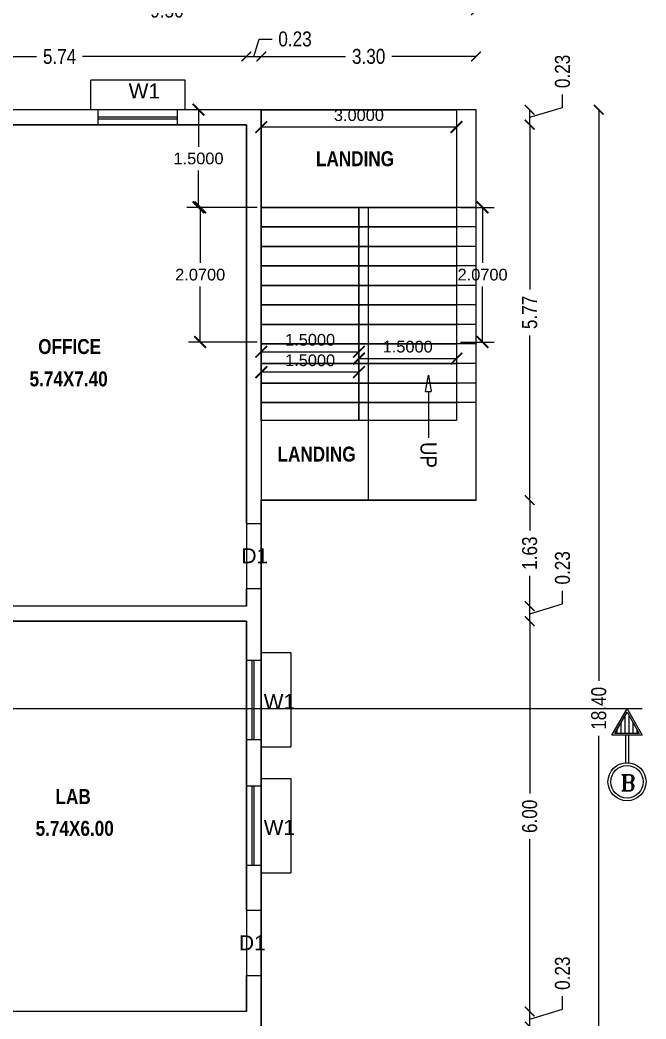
# Model space of a CAD drawing. Header units: metres. Extents: x -1559856 to -1559563, y 43807 to 43972.
# Drawn here: x -1559791.49 to -1559781.86, y 43872.54 to 43887.89 of the extents above; entities that cross this region are included whole.
import ezdxf
from ezdxf import colors
from ezdxf.entities.mleader import LeaderData, LeaderLine
from ezdxf.math import Vec2, Vec3

# ---------------------------------------------------------------- set-up
doc = ezdxf.new("R2010")
doc.units = ezdxf.units.M
doc.header["$LTSCALE"] = 750
doc.header["$MEASUREMENT"] = 0
doc.header["$PDMODE"] = 35
doc.header["$PDSIZE"] = 50
doc.linetypes.add('DASHED2', pattern=[9.525, 6.35, -3.175])
doc.layers.get('0').update_dxf_attribs({"lineweight": 5})
doc.layers.get('Defpoints').update_dxf_attribs({"lineweight": 0})
for name, color, linetype in [('BLK_2_COVERED_AREA', 171, 'Continuous'), ('BLK_2_FLR_0_BLT_UP_AREA', 171, 'Continuous'), ('BLK_2_FLR_0_CARPET_AREA', 10, 'Continuous'), ('BLK_2_FLR_0_EXIT_WIDTH_STAIR', 1, 'Continuous'), ('BLK_2_FLR_0_REGULAR_ROOM_1', 117, 'Continuous'), ('BLK_2_FLR_0_STAIR_1', 1, 'Continuous')]:
    doc.layers.add(name, color=color, linetype=linetype)
for name, color, linetype, lineweight in [('BLK_2_FLR_0_STAIR_1_FLIGHT_1', 7, 'Continuous', 0), ('BLK_2_FLR_0_STAIR_1_FLIGHT_2', 7, 'Continuous', 0), ('BLK_2_FLR_0_STAIR_1_LANDING_1', 7, 'Continuous', 0), ('WORKSHOP_AREA', 7, 'Continuous', 5)]:
    doc.layers.add(name, color=color, linetype=linetype, lineweight=lineweight)
doc.styles.add('GLOBAL INFRA 1', font='ARIALNB.TTF', dxfattribs={"height": 0.3})
doc.styles.add('mani', font='swissc.ttf', dxfattribs={"height": 0.23})
doc.styles.get("Standard").update_dxf_attribs({"font": 'arial.ttf'})
doc.styles.add('STYLE2', font='romant.shx', dxfattribs={"width": 0.8, "height": 4})
doc.dimstyles.new('Civil Mt', dxfattribs={"dimtxt": 0.23, "dimasz": 0.15, "dimexe": 0, "dimexo": 0, "dimgap": 0.1, "dimtad": 0, "dimzin": 0, "dimdsep": 46, "dimtxsty": 'mani', "dimblk": 'ARCHTICK', "dimcen": 0, "dimse1": 1, "dimse2": 1, "dimclrd": 253, "dimclrt": 7, "dimadec": 0, "dimazin": 3, "dimtfac": 1, "dimtofl": 0, "dimtmove": 1, "dimatfit": 3, "dimfxl": 0, "dimfrac": 2, "dimtolj": 1, "dimtzin": 0, "dimlwd": 13, "dimarcsym": 0})
doc.dimstyles.get("Standard").update_dxf_attribs({"dimtxt": 0.18, "dimasz": 0.18, "dimexe": 0.18, "dimexo": 0.0625, "dimgap": 0.09, "dimtad": 1, "dimtih": 1, "dimtoh": 1, "dimdec": 4, "dimzin": 0, "dimdsep": 46, "dimtxsty": 'Standard', "dimblk": 'ARCHTICK', "dimcen": 0.09, "dimadec": 0, "dimazin": 0, "dimtfac": 1, "dimtdec": 4, "dimtofl": 0, "dimtmove": 0, "dimatfit": 3, "dimldrblk": 'ARCHTICK', "dimfxl": 0, "dimtolj": 1, "dimtzin": 0, "dimarcsym": 0})

# ---------------------------------------------------------------- blocks, each defined once
blk = doc.blocks.new('_ArchTick')
at = {"color": 0, "linetype": 'ByBlock', "const_width": 0.15}
blk.add_lwpolyline([(-0.5, -0.5), (0.5, 0.5)], dxfattribs=at)
blk = doc.blocks.new('*D369')
at = {"color": 253, "lineweight": 13, "ltscale": 0.2}
for p, q in [((-1559793.746, 43887.334), (-1559791.229, 43887.334)), ((-1559788.006, 43887.334), (-1559790.523, 43887.334))]:
    blk.add_line(p, q, dxfattribs=at)
at = {"layer": 'Defpoints', "color": 0, "ltscale": 0.2}
for p in [(-1559788.006, 43887.334), (-1559793.746, 43886.285), (-1559788.006, 43886.285)]:
    blk.add_point(p, dxfattribs=at)
at = {"color": 253, "lineweight": 13, "ltscale": 0.2, "xscale": 0.15, "yscale": 0.15, "zscale": 0.15, "rotation": 180}
blk.add_blockref('_ArchTick', (-1559793.746, 43887.334), dxfattribs=at)
at = {"color": 253, "lineweight": 13, "ltscale": 0.2, "xscale": 0.15, "yscale": 0.15, "zscale": 0.15}
blk.add_blockref('_ArchTick', (-1559788.006, 43887.334), dxfattribs=at)
at = {"color": 7, "ltscale": 0.2, "insert": (-1559790.876, 43887.334), "char_height": 0.23, "attachment_point": 5, "style": 'mani'}
blk.add_mtext('\\A1;5.74', dxfattribs=at)
blk = doc.blocks.new('*D370')
at = {"color": 253, "lineweight": 13, "ltscale": 0.2}
for p, q in [((-1559787.891, 43887.334), (-1559787.811, 43887.602)), ((-1559787.811, 43887.602), (-1559787.611, 43887.602)), ((-1559788.006, 43887.334), (-1559787.776, 43887.334))]:
    blk.add_line(p, q, dxfattribs=at)
at = {"layer": 'Defpoints', "color": 0, "ltscale": 0.2}
for p in [(-1559787.776, 43887.334), (-1559787.776, 43886.515), (-1559788.006, 43886.285)]:
    blk.add_point(p, dxfattribs=at)
at = {"color": 253, "lineweight": 13, "ltscale": 0.2, "xscale": 0.15, "yscale": 0.15, "zscale": 0.15, "rotation": 180}
blk.add_blockref('_ArchTick', (-1559788.006, 43887.334), dxfattribs=at)
at = {"color": 253, "lineweight": 13, "ltscale": 0.2, "xscale": 0.15, "yscale": 0.15, "zscale": 0.15}
blk.add_blockref('_ArchTick', (-1559787.776, 43887.334), dxfattribs=at)
at = {"color": 7, "ltscale": 0.2, "insert": (-1559787.258, 43887.602), "char_height": 0.23, "attachment_point": 5, "style": 'mani'}
blk.add_mtext('\\A1;0.23', dxfattribs=at)
blk = doc.blocks.new('*D371')
at = {"color": 253, "lineweight": 13, "ltscale": 0.2}
for p, q in [((-1559787.776, 43887.334), (-1559786.48, 43887.334)), ((-1559784.476, 43887.334), (-1559785.772, 43887.334))]:
    blk.add_line(p, q, dxfattribs=at)
at = {"layer": 'Defpoints', "color": 0, "ltscale": 0.2}
for p in [(-1559784.476, 43887.334), (-1559787.776, 43886.515), (-1559784.476, 43886.515)]:
    blk.add_point(p, dxfattribs=at)
at = {"color": 253, "lineweight": 13, "ltscale": 0.2, "xscale": 0.15, "yscale": 0.15, "zscale": 0.15, "rotation": 180}
blk.add_blockref('_ArchTick', (-1559787.776, 43887.334), dxfattribs=at)
at = {"color": 253, "lineweight": 13, "ltscale": 0.2, "xscale": 0.15, "yscale": 0.15, "zscale": 0.15}
blk.add_blockref('_ArchTick', (-1559784.476, 43887.334), dxfattribs=at)
at = {"color": 7, "ltscale": 0.2, "insert": (-1559786.126, 43887.334), "char_height": 0.23, "attachment_point": 5, "style": 'mani'}
blk.add_mtext('\\A1;3.30', dxfattribs=at)
blk = doc.blocks.new('*D372')
at = {"color": 253, "lineweight": 13, "ltscale": 0.2}
for p, q in [((-1559793.976, 43888.045), (-1559789.58, 43888.045)), ((-1559784.476, 43888.045), (-1559788.872, 43888.045))]:
    blk.add_line(p, q, dxfattribs=at)
at = {"layer": 'Defpoints', "color": 0, "ltscale": 0.2}
for p in [(-1559784.476, 43888.045), (-1559793.976, 43886.515), (-1559784.476, 43886.515)]:
    blk.add_point(p, dxfattribs=at)
at = {"color": 253, "lineweight": 13, "ltscale": 0.2, "xscale": 0.15, "yscale": 0.15, "zscale": 0.15, "rotation": 180}
blk.add_blockref('_ArchTick', (-1559793.976, 43888.045), dxfattribs=at)
at = {"color": 253, "lineweight": 13, "ltscale": 0.2, "xscale": 0.15, "yscale": 0.15, "zscale": 0.15}
blk.add_blockref('_ArchTick', (-1559784.476, 43888.045), dxfattribs=at)
at = {"color": 7, "ltscale": 0.2, "insert": (-1559789.226, 43888.045), "char_height": 0.23, "attachment_point": 5, "style": 'mani'}
blk.add_mtext('\\A1;9.50', dxfattribs=at)
blk = doc.blocks.new('*D387')
at = {"color": 253, "lineweight": 13, "ltscale": 0.2}
for p, q in [((-1559783.146, 43872.692), (-1559783.146, 43872.892)), ((-1559783.651, 43872.54), (-1559783.146, 43872.692)), ((-1559783.651, 43872.425), (-1559783.651, 43872.655))]:
    blk.add_line(p, q, dxfattribs=at)
at = {"layer": 'Defpoints', "color": 0, "ltscale": 0.2}
for p in [(-1559788.006, 43872.655), (-1559783.651, 43872.655), (-1559788.006, 43872.425)]:
    blk.add_point(p, dxfattribs=at)
at = {"color": 253, "lineweight": 13, "ltscale": 0.2, "xscale": 0.15, "yscale": 0.15, "zscale": 0.15}
for p, rotation in [((-1559783.651, 43872.655), 90), ((-1559783.651, 43872.425), 270)]:
    blk.add_blockref('_ArchTick', p, dxfattribs=dict(at, rotation=rotation))
at = {"color": 7, "ltscale": 0.2, "insert": (-1559783.146, 43873.244), "char_height": 0.23, "attachment_point": 5, "rotation": 90, "style": 'mani'}
blk.add_mtext('\\A1;0.23', dxfattribs=at)
blk = doc.blocks.new('*D388')
at = {"color": 253, "lineweight": 13, "ltscale": 0.2}
for p, q in [((-1559783.651, 43878.655), (-1559783.651, 43876.008)), ((-1559783.651, 43872.655), (-1559783.651, 43875.303))]:
    blk.add_line(p, q, dxfattribs=at)
at = {"layer": 'Defpoints', "color": 0, "ltscale": 0.2}
for p in [(-1559788.006, 43878.655), (-1559783.651, 43878.655), (-1559788.006, 43872.655)]:
    blk.add_point(p, dxfattribs=at)
at = {"color": 253, "lineweight": 13, "ltscale": 0.2, "xscale": 0.15, "yscale": 0.15, "zscale": 0.15}
for p, rotation in [((-1559783.651, 43878.655), 90), ((-1559783.651, 43872.655), 270)]:
    blk.add_blockref('_ArchTick', p, dxfattribs=dict(at, rotation=rotation))
at = {"color": 7, "ltscale": 0.2, "insert": (-1559783.651, 43875.655), "char_height": 0.23, "attachment_point": 5, "rotation": 90, "style": 'mani'}
blk.add_mtext('\\A1;6.00', dxfattribs=at)
blk = doc.blocks.new('*D389')
at = {"color": 253, "lineweight": 13, "ltscale": 0.2}
for p, q in [((-1559783.146, 43878.922), (-1559783.146, 43879.122)), ((-1559783.651, 43878.77), (-1559783.146, 43878.922)), ((-1559783.651, 43878.655), (-1559783.651, 43878.885))]:
    blk.add_line(p, q, dxfattribs=at)
at = {"layer": 'Defpoints', "color": 0, "ltscale": 0.2}
for p in [(-1559788.006, 43878.885), (-1559783.651, 43878.885), (-1559788.006, 43878.655)]:
    blk.add_point(p, dxfattribs=at)
at = {"color": 253, "lineweight": 13, "ltscale": 0.2, "xscale": 0.15, "yscale": 0.15, "zscale": 0.15}
for p, rotation in [((-1559783.651, 43878.885), 90), ((-1559783.651, 43878.655), 270)]:
    blk.add_blockref('_ArchTick', p, dxfattribs=dict(at, rotation=rotation))
at = {"color": 7, "ltscale": 0.2, "insert": (-1559783.146, 43879.474), "char_height": 0.23, "attachment_point": 5, "rotation": 90, "style": 'mani'}
blk.add_mtext('\\A1;0.23', dxfattribs=at)
blk = doc.blocks.new('*D390')
at = {"color": 253, "lineweight": 13, "ltscale": 0.2}
for p, q in [((-1559783.651, 43880.515), (-1559783.651, 43880.048)), ((-1559783.651, 43878.885), (-1559783.651, 43879.352))]:
    blk.add_line(p, q, dxfattribs=at)
at = {"layer": 'Defpoints', "color": 0, "ltscale": 0.2}
for p in [(-1559786.126, 43880.515), (-1559783.651, 43880.515), (-1559788.006, 43878.885)]:
    blk.add_point(p, dxfattribs=at)
at = {"color": 253, "lineweight": 13, "ltscale": 0.2, "xscale": 0.15, "yscale": 0.15, "zscale": 0.15}
for p, rotation in [((-1559783.651, 43880.515), 90), ((-1559783.651, 43878.885), 270)]:
    blk.add_blockref('_ArchTick', p, dxfattribs=dict(at, rotation=rotation))
at = {"color": 7, "ltscale": 0.2, "insert": (-1559783.651, 43879.7), "char_height": 0.23, "attachment_point": 5, "rotation": 90, "style": 'mani'}
blk.add_mtext('\\A1;1.63', dxfattribs=at)
blk = doc.blocks.new('*D391')
at = {"color": 253, "lineweight": 13, "ltscale": 0.2}
for p, q in [((-1559783.651, 43886.285), (-1559783.651, 43883.753)), ((-1559783.651, 43880.515), (-1559783.651, 43883.047))]:
    blk.add_line(p, q, dxfattribs=at)
at = {"layer": 'Defpoints', "color": 0, "ltscale": 0.2}
for p in [(-1559788.006, 43886.285), (-1559783.651, 43886.285), (-1559786.126, 43880.515)]:
    blk.add_point(p, dxfattribs=at)
at = {"color": 253, "lineweight": 13, "ltscale": 0.2, "xscale": 0.15, "yscale": 0.15, "zscale": 0.15}
for p, rotation in [((-1559783.651, 43886.285), 90), ((-1559783.651, 43880.515), 270)]:
    blk.add_blockref('_ArchTick', p, dxfattribs=dict(at, rotation=rotation))
at = {"color": 7, "ltscale": 0.2, "insert": (-1559783.651, 43883.4), "char_height": 0.23, "attachment_point": 5, "rotation": 90, "style": 'mani'}
blk.add_mtext('\\A1;5.77', dxfattribs=at)
blk = doc.blocks.new('*D392')
at = {"color": 253, "lineweight": 13, "ltscale": 0.2}
for p, q in [((-1559783.146, 43886.552), (-1559783.146, 43886.752)), ((-1559783.651, 43886.4), (-1559783.146, 43886.552)), ((-1559783.651, 43886.285), (-1559783.651, 43886.515))]:
    blk.add_line(p, q, dxfattribs=at)
at = {"layer": 'Defpoints', "color": 0, "ltscale": 0.2}
for p in [(-1559784.476, 43886.515), (-1559783.651, 43886.515), (-1559788.006, 43886.285)]:
    blk.add_point(p, dxfattribs=at)
at = {"color": 253, "lineweight": 13, "ltscale": 0.2, "xscale": 0.15, "yscale": 0.15, "zscale": 0.15}
for p, rotation in [((-1559783.651, 43886.515), 90), ((-1559783.651, 43886.285), 270)]:
    blk.add_blockref('_ArchTick', p, dxfattribs=dict(at, rotation=rotation))
at = {"color": 7, "ltscale": 0.2, "insert": (-1559783.146, 43887.104), "char_height": 0.23, "attachment_point": 5, "rotation": 90, "style": 'mani'}
blk.add_mtext('\\A1;0.23', dxfattribs=at)
blk = doc.blocks.new('*D393')
at = {"color": 253, "lineweight": 13, "ltscale": 0.2}
for p, q in [((-1559782.589, 43886.515), (-1559782.589, 43877.74)), ((-1559782.589, 43868.115), (-1559782.589, 43876.891))]:
    blk.add_line(p, q, dxfattribs=at)
at = {"layer": 'Defpoints', "color": 0, "ltscale": 0.2}
for p in [(-1559787.776, 43886.515), (-1559782.589, 43886.515), (-1559787.776, 43868.115)]:
    blk.add_point(p, dxfattribs=at)
at = {"color": 253, "lineweight": 13, "ltscale": 0.2, "xscale": 0.15, "yscale": 0.15, "zscale": 0.15}
for p, rotation in [((-1559782.589, 43886.515), 90), ((-1559782.589, 43868.115), 270)]:
    blk.add_blockref('_ArchTick', p, dxfattribs=dict(at, rotation=rotation))
at = {"color": 7, "ltscale": 0.2, "insert": (-1559782.589, 43877.315), "char_height": 0.23, "attachment_point": 5, "rotation": 90, "style": 'mani'}
blk.add_mtext('\\A1;18.40', dxfattribs=at)
blk = doc.blocks.new('A$C29E24354')
at = {"ltscale": 5}
h = blk.add_hatch(dxfattribs=at)
h.set_pattern_fill('LINE', color=256, scale=0.8, style=0)
h.set_pattern_definition([(2e-15, (14266.147, 50002.224), (-2e-16, 2.54), [])])
h.paths.add_polyline_path([(2.15, 12.18), (15.82, 4.29), (15.82, 20.07)])
at = {"color": 0, "lineweight": 25}
blk.add_line((0, 21.92), (0, 2.44), dxfattribs=at)
at = {"lineweight": 25, "ltscale": 5}
for p, q in [((16.88, 13.18), (34.53, 13.18)), ((16.88, 11.18), (34.53, 11.18))]:
    blk.add_line(p, q, dxfattribs=at)
at = {"color": 0, "lineweight": 25}
blk.add_lwpolyline([(0, 12.18), (16.88, 21.92), (16.88, 2.44)], close=True, dxfattribs=at)
at = {"ltscale": 5}
blk.add_lwpolyline([(2.15, 12.18), (15.82, 20.07), (15.82, 4.29)], close=True, dxfattribs=at)
at = {"lineweight": 25, "ltscale": 5}
for radius in [12.18, 10.4]:
    blk.add_circle((46.66, 12.18), radius, dxfattribs=at)
blk = doc.blocks.new('_ClosedBlank')
at = {"color": 0, "linetype": 'ByBlock', "lineweight": -2}
for p, q in [((-1, 0.167), (0, 0)), ((-1, 0.167), (-1, -0.167)), ((0, 0), (-1, -0.167))]:
    blk.add_line(p, q, dxfattribs=at)
blk = doc.blocks.new('*D458')
at = {"layer": 'BLK_2_FLR_0_EXIT_WIDTH_STAIR', "color": 0, "lineweight": -2}
for p, q in [((-1559787.776, 43883.113), (-1559787.776, 43882.616)), ((-1559786.276, 43883.113), (-1559786.276, 43882.616)), ((-1559787.776, 43882.796), (-1559786.276, 43882.796))]:
    blk.add_line(p, q, dxfattribs=at)
at = {"layer": 'Defpoints', "color": 0}
for p in [(-1559787.776, 43883.175), (-1559786.276, 43883.175), (-1559786.276, 43882.796)]:
    blk.add_point(p, dxfattribs=at)
at = {"layer": 'BLK_2_FLR_0_EXIT_WIDTH_STAIR', "color": 0, "lineweight": -2, "xscale": 0.18, "yscale": 0.18, "zscale": 0.18, "rotation": 180}
blk.add_blockref('_ArchTick', (-1559787.776, 43882.796), dxfattribs=at)
at = {"layer": 'BLK_2_FLR_0_EXIT_WIDTH_STAIR', "color": 0, "lineweight": -2, "xscale": 0.18, "yscale": 0.18, "zscale": 0.18}
blk.add_blockref('_ArchTick', (-1559786.276, 43882.796), dxfattribs=at)
at = {"layer": 'BLK_2_FLR_0_EXIT_WIDTH_STAIR', "color": 0, "insert": (-1559787.026, 43882.978), "char_height": 0.18, "attachment_point": 5}
blk.add_mtext('\\A1;1.5000', dxfattribs=at)
blk = doc.blocks.new('*D459')
at = {"layer": 'BLK_2_FLR_0_STAIR_1_FLIGHT_2', "color": 0, "linetype": 'Continuous', "lineweight": -2}
for p, q in [((-1559787.776, 43884.953), (-1559787.776, 43882.302)), ((-1559786.276, 43884.953), (-1559786.276, 43882.302)), ((-1559786.276, 43882.482), (-1559787.776, 43882.482))]:
    blk.add_line(p, q, dxfattribs=at)
at = {"layer": 'Defpoints', "color": 0, "linetype": 'Continuous'}
for p in [(-1559787.776, 43885.015), (-1559786.276, 43885.015), (-1559787.776, 43882.482)]:
    blk.add_point(p, dxfattribs=at)
at = {"layer": 'BLK_2_FLR_0_STAIR_1_FLIGHT_2', "color": 0, "linetype": 'Continuous', "lineweight": -2, "xscale": 0.18, "yscale": 0.18, "zscale": 0.18, "rotation": 180}
blk.add_blockref('_ArchTick', (-1559787.776, 43882.482), dxfattribs=at)
at = {"layer": 'BLK_2_FLR_0_STAIR_1_FLIGHT_2', "color": 0, "linetype": 'Continuous', "lineweight": -2, "xscale": 0.18, "yscale": 0.18, "zscale": 0.18}
blk.add_blockref('_ArchTick', (-1559786.276, 43882.482), dxfattribs=at)
at = {"layer": 'BLK_2_FLR_0_STAIR_1_FLIGHT_2', "color": 0, "linetype": 'Continuous', "insert": (-1559787.026, 43882.663), "char_height": 0.18, "attachment_point": 5}
blk.add_mtext('\\A1;1.5000', dxfattribs=at)
blk = doc.blocks.new('*D460')
at = {"layer": 'BLK_2_FLR_0_STAIR_1_FLIGHT_2', "color": 0, "linetype": 'Continuous', "lineweight": -2}
for p, q in [((-1559787.839, 43885.015), (-1559788.895, 43885.015)), ((-1559788.715, 43885.015), (-1559788.715, 43884.162)), ((-1559788.715, 43882.945), (-1559788.715, 43883.798)), ((-1559787.839, 43882.945), (-1559788.895, 43882.945))]:
    blk.add_line(p, q, dxfattribs=at)
at = {"layer": 'Defpoints', "color": 0, "linetype": 'Continuous'}
for p in [(-1559787.776, 43885.015), (-1559788.715, 43882.945), (-1559787.776, 43882.945)]:
    blk.add_point(p, dxfattribs=at)
at = {"layer": 'BLK_2_FLR_0_STAIR_1_FLIGHT_2', "color": 0, "linetype": 'Continuous', "lineweight": -2, "xscale": 0.18, "yscale": 0.18, "zscale": 0.18}
for p, rotation in [((-1559788.715, 43885.015), 90), ((-1559788.715, 43882.945), 270)]:
    blk.add_blockref('_ArchTick', p, dxfattribs=dict(at, rotation=rotation))
at = {"layer": 'BLK_2_FLR_0_STAIR_1_FLIGHT_2', "color": 0, "linetype": 'Continuous', "insert": (-1559788.715, 43883.98), "char_height": 0.18, "attachment_point": 5}
blk.add_mtext('\\A1;2.0700', dxfattribs=at)
blk = doc.blocks.new('*D461')
at = {"layer": 'BLK_2_FLR_0_STAIR_1_FLIGHT_1', "color": 0, "linetype": 'Continuous', "lineweight": -2}
for p, q in [((-1559784.714, 43885.015), (-1559784.195, 43885.015)), ((-1559784.375, 43885.015), (-1559784.375, 43884.162)), ((-1559784.375, 43882.945), (-1559784.375, 43883.798)), ((-1559784.714, 43882.945), (-1559784.195, 43882.945))]:
    blk.add_line(p, q, dxfattribs=at)
at = {"layer": 'Defpoints', "color": 0, "linetype": 'Continuous'}
for p in [(-1559784.776, 43885.015), (-1559784.776, 43882.945), (-1559784.375, 43882.945)]:
    blk.add_point(p, dxfattribs=at)
at = {"layer": 'BLK_2_FLR_0_STAIR_1_FLIGHT_1', "color": 0, "linetype": 'Continuous', "lineweight": -2, "xscale": 0.18, "yscale": 0.18, "zscale": 0.18}
for p, rotation in [((-1559784.375, 43885.015), 90), ((-1559784.375, 43882.945), 270)]:
    blk.add_blockref('_ArchTick', p, dxfattribs=dict(at, rotation=rotation))
at = {"layer": 'BLK_2_FLR_0_STAIR_1_FLIGHT_1', "color": 0, "linetype": 'Continuous', "insert": (-1559784.375, 43883.98), "char_height": 0.18, "attachment_point": 5}
blk.add_mtext('\\A1;2.0700', dxfattribs=at)
blk = doc.blocks.new('*D462')
at = {"layer": 'BLK_2_FLR_0_STAIR_1_FLIGHT_1', "color": 0, "linetype": 'Continuous', "lineweight": -2}
for p, q in [((-1559786.276, 43882.883), (-1559786.276, 43882.511)), ((-1559784.776, 43882.883), (-1559784.776, 43882.511)), ((-1559786.276, 43882.691), (-1559784.776, 43882.691))]:
    blk.add_line(p, q, dxfattribs=at)
at = {"layer": 'Defpoints', "color": 0, "linetype": 'Continuous'}
for p in [(-1559786.276, 43882.945), (-1559784.776, 43882.945), (-1559784.776, 43882.691)]:
    blk.add_point(p, dxfattribs=at)
at = {"layer": 'BLK_2_FLR_0_STAIR_1_FLIGHT_1', "color": 0, "linetype": 'Continuous', "lineweight": -2, "xscale": 0.18, "yscale": 0.18, "zscale": 0.18, "rotation": 180}
blk.add_blockref('_ArchTick', (-1559786.276, 43882.691), dxfattribs=at)
at = {"layer": 'BLK_2_FLR_0_STAIR_1_FLIGHT_1', "color": 0, "linetype": 'Continuous', "lineweight": -2, "xscale": 0.18, "yscale": 0.18, "zscale": 0.18}
blk.add_blockref('_ArchTick', (-1559784.776, 43882.691), dxfattribs=at)
at = {"layer": 'BLK_2_FLR_0_STAIR_1_FLIGHT_1', "color": 0, "linetype": 'Continuous', "insert": (-1559785.526, 43882.873), "char_height": 0.18, "attachment_point": 5}
blk.add_mtext('\\A1;1.5000', dxfattribs=at)
blk = doc.blocks.new('*D463')
at = {"layer": 'BLK_2_FLR_0_STAIR_1_LANDING_1', "color": 0, "linetype": 'Continuous', "lineweight": -2}
for p, q in [((-1559787.776, 43886.453), (-1559787.776, 43886.069)), ((-1559784.776, 43886.453), (-1559784.776, 43886.069))]:
    blk.add_line(p, q, dxfattribs=at)
at = {"layer": 'BLK_2_FLR_0_STAIR_1_LANDING_1', "color": 0, "lineweight": -2}
blk.add_line((-1559784.776, 43886.249), (-1559787.776, 43886.249), dxfattribs=at)
at = {"layer": 'Defpoints', "color": 0, "linetype": 'Continuous'}
for p in [(-1559787.776, 43886.515), (-1559784.776, 43886.515), (-1559787.776, 43886.249)]:
    blk.add_point(p, dxfattribs=at)
at = {"layer": 'BLK_2_FLR_0_STAIR_1_LANDING_1', "color": 0, "linetype": 'Continuous', "lineweight": -2, "xscale": 0.18, "yscale": 0.18, "zscale": 0.18, "rotation": 180}
blk.add_blockref('_ArchTick', (-1559787.776, 43886.249), dxfattribs=at)
at = {"layer": 'BLK_2_FLR_0_STAIR_1_LANDING_1', "color": 0, "linetype": 'Continuous', "lineweight": -2, "xscale": 0.18, "yscale": 0.18, "zscale": 0.18}
blk.add_blockref('_ArchTick', (-1559784.776, 43886.249), dxfattribs=at)
at = {"layer": 'BLK_2_FLR_0_STAIR_1_LANDING_1', "color": 0, "linetype": 'Continuous', "insert": (-1559786.276, 43886.431), "char_height": 0.18, "attachment_point": 5}
blk.add_mtext('\\A1;3.0000', dxfattribs=at)
blk = doc.blocks.new('*D464')
at = {"layer": 'BLK_2_FLR_0_STAIR_1_LANDING_1', "color": 0, "linetype": 'Continuous', "lineweight": -2}
for p, q in [((-1559787.839, 43886.515), (-1559788.921, 43886.515)), ((-1559787.839, 43885.015), (-1559788.921, 43885.015))]:
    blk.add_line(p, q, dxfattribs=at)
at = {"layer": 'BLK_2_FLR_0_STAIR_1_LANDING_1', "color": 0, "lineweight": -2}
for p, q in [((-1559788.741, 43886.515), (-1559788.741, 43885.947)), ((-1559788.741, 43885.015), (-1559788.741, 43885.583))]:
    blk.add_line(p, q, dxfattribs=at)
at = {"layer": 'Defpoints', "color": 0, "linetype": 'Continuous'}
for p in [(-1559788.741, 43886.515), (-1559787.776, 43886.515), (-1559787.776, 43885.015)]:
    blk.add_point(p, dxfattribs=at)
at = {"layer": 'BLK_2_FLR_0_STAIR_1_LANDING_1', "color": 0, "linetype": 'Continuous', "lineweight": -2, "xscale": 0.18, "yscale": 0.18, "zscale": 0.18}
for p, rotation in [((-1559788.741, 43886.515), 90), ((-1559788.741, 43885.015), 270)]:
    blk.add_blockref('_ArchTick', p, dxfattribs=dict(at, rotation=rotation))
at = {"layer": 'BLK_2_FLR_0_STAIR_1_LANDING_1', "color": 0, "linetype": 'Continuous', "insert": (-1559788.741, 43885.765), "char_height": 0.18, "attachment_point": 5}
blk.add_mtext('\\A1;1.5000', dxfattribs=at)

msp = doc.modelspace()

# ---------------------------------------------------------------- linework, layer by layer
at = {"color": 7}
for p, q in [((-1559788.94619, 43886.97096), (-1559790.39672, 43886.97096)), ((-1559790.39672, 43886.51516), (-1559790.39672, 43886.97096)), ((-1559788.94619, 43886.51516), (-1559788.94619, 43886.97096)), ((-1559790.28106, 43886.28516), (-1559790.28106, 43886.51516)), ((-1559789.06186, 43886.28516), (-1559789.06186, 43886.51516)), ((-1559790.28106, 43886.40792), (-1559789.06186, 43886.40792)), ((-1559790.28106, 43886.37573), (-1559789.06186, 43886.37573)), ((-1559787.7761, 43878.17197), (-1559787.3203, 43878.17197)), ((-1559787.3203, 43878.17197), (-1559787.3203, 43876.72144)), ((-1559788.0061, 43878.0563), (-1559787.7761, 43878.0563)), ((-1559787.91553, 43876.8371), (-1559787.91553, 43878.0563)), ((-1559787.88334, 43876.8371), (-1559787.88334, 43878.0563)), ((-1559788.0061, 43876.8371), (-1559787.7761, 43876.8371)), ((-1559787.7761, 43876.72144), (-1559787.3203, 43876.72144)), ((-1559787.7761, 43876.23843), (-1559787.3203, 43876.23843)), ((-1559787.3203, 43876.23843), (-1559787.3203, 43874.7879)), ((-1559788.0061, 43876.12276), (-1559787.7761, 43876.12276)), ((-1559787.91553, 43874.90356), (-1559787.91553, 43876.12276)), ((-1559787.88334, 43874.90356), (-1559787.88334, 43876.12276)), ((-1559788.0061, 43874.90356), (-1559787.7761, 43874.90356)), ((-1559787.7761, 43874.7879), (-1559787.3203, 43874.7879))]:
    msp.add_line(p, q, dxfattribs=at)
at = {"color": 7, "ltscale": 0.2}
for p, q in [((-1559784.47609, 43886.51516), (-1559793.97609, 43886.51516)), ((-1559787.77609, 43886.51516), (-1559787.77609, 43868.11516)), ((-1559784.47609, 43880.51516), (-1559784.47609, 43886.51516)), ((-1559788.00609, 43886.28516), (-1559793.74609, 43886.28516)), ((-1559788.00609, 43880.15676), (-1559788.00609, 43886.28516)), ((-1559784.47609, 43885.01516), (-1559787.77609, 43885.01516)), ((-1559786.12609, 43880.51516), (-1559786.12609, 43885.01516)), ((-1559784.47609, 43884.71516), (-1559787.77609, 43884.71516)), ((-1559784.47609, 43884.41516), (-1559787.77609, 43884.41516)), ((-1559784.47609, 43884.11516), (-1559787.77609, 43884.11516)), ((-1559784.47609, 43883.81516), (-1559787.77609, 43883.81516)), ((-1559784.47609, 43883.51516), (-1559787.77609, 43883.51516)), ((-1559784.47609, 43883.21516), (-1559787.77609, 43883.21516)), ((-1559784.47609, 43882.91516), (-1559787.77609, 43882.91516)), ((-1559784.47609, 43882.61516), (-1559787.77609, 43882.61516)), ((-1559784.47609, 43882.31516), (-1559787.77609, 43882.31516)), ((-1559784.47609, 43882.01516), (-1559787.77609, 43882.01516)), ((-1559784.47609, 43880.51516), (-1559787.77609, 43880.51516)), ((-1559788.00609, 43880.15676), (-1559787.77609, 43880.15676)), ((-1559788.00609, 43878.88516), (-1559788.00609, 43879.15676)), ((-1559788.00609, 43879.15676), (-1559787.77609, 43879.15676)), ((-1559788.00609, 43878.88516), (-1559793.74609, 43878.88516)), ((-1559788.00609, 43878.65516), (-1559793.74609, 43878.65516)), ((-1559788.00609, 43874.21105), (-1559788.00609, 43878.65516)), ((-1559788.00609, 43874.21105), (-1559787.77609, 43874.21105)), ((-1559788.00609, 43872.65516), (-1559788.00609, 43873.21105)), ((-1559788.00609, 43873.21105), (-1559787.77609, 43873.21105)), ((-1559788.00609, 43872.65516), (-1559793.74609, 43872.65516))]:
    msp.add_line(p, q, dxfattribs=at)
at = {"color": 7, "linetype": 'DASHED2', "ltscale": 0.5}
msp.add_line((-1559782.11843, 43877.3065), (-1559797.34346, 43877.3065), dxfattribs=at)
at = {"layer": 'BLK_2_COVERED_AREA', "color": 140}
msp.add_lwpolyline([(-1559793.9761, 43868.11516), (-1559787.7761, 43868.11516), (-1559787.7761, 43880.51516), (-1559784.4761, 43880.51516), (-1559784.4761, 43886.51516), (-1559793.9761, 43886.51516)], close=True, dxfattribs=at)
at = {"layer": 'BLK_2_FLR_0_BLT_UP_AREA', "color": 48}
msp.add_lwpolyline([(-1559793.9761, 43868.11516), (-1559787.7761, 43868.11516), (-1559787.7761, 43880.51516), (-1559784.4761, 43880.51516), (-1559784.4761, 43886.51516), (-1559793.9761, 43886.51516)], close=True, dxfattribs=at)
at = {"layer": 'BLK_2_FLR_0_CARPET_AREA', "color": 48}
for points in [[(-1559793.74609, 43886.28516), (-1559788.00609, 43886.28516), (-1559788.00609, 43878.88516), (-1559793.74609, 43878.88516)], [(-1559793.74609, 43878.65516), (-1559788.00609, 43878.65516), (-1559788.00609, 43872.65516), (-1559793.74609, 43872.65516)]]:
    msp.add_lwpolyline(points, close=True, dxfattribs=at)
at = {"layer": 'BLK_2_FLR_0_REGULAR_ROOM_1', "color": 4}
for points in [[(-1559793.74609, 43886.28516), (-1559788.00609, 43886.28516), (-1559788.00609, 43878.88516), (-1559793.74609, 43878.88516)], [(-1559793.74609, 43878.65516), (-1559788.00609, 43878.65516), (-1559788.00609, 43872.65516), (-1559793.74609, 43872.65516)]]:
    msp.add_lwpolyline(points, close=True, dxfattribs=at)
at = {"layer": 'BLK_2_FLR_0_STAIR_1', "ltscale": 400}
msp.add_lwpolyline([(-1559784.77609, 43881.74099), (-1559787.77609, 43881.74099), (-1559787.77609, 43886.51516), (-1559784.77609, 43886.51516)], close=True, dxfattribs=at)
at = {"layer": 'BLK_2_FLR_0_STAIR_1_FLIGHT_1', "linetype": 'Continuous'}
for p, q in [((-1559786.27609, 43884.71516), (-1559784.77609, 43884.71516)), ((-1559786.27609, 43884.41516), (-1559784.77609, 43884.41516)), ((-1559786.27609, 43884.11516), (-1559784.77609, 43884.11516)), ((-1559786.27609, 43883.81516), (-1559784.77609, 43883.81516)), ((-1559786.27609, 43883.51516), (-1559784.77609, 43883.51516)), ((-1559786.27609, 43883.21516), (-1559784.77609, 43883.21516)), ((-1559786.27609, 43882.91516), (-1559784.77609, 43882.91516)), ((-1559786.27609, 43882.61516), (-1559784.77609, 43882.61516)), ((-1559786.27609, 43882.31516), (-1559784.77609, 43882.31516)), ((-1559786.27609, 43882.01516), (-1559784.77609, 43882.01516))]:
    msp.add_line(p, q, dxfattribs=at)
msp.add_lwpolyline([(-1559784.77609, 43881.74099), (-1559786.27609, 43881.74099), (-1559786.27609, 43885.01516), (-1559784.77609, 43885.01516)], close=True, dxfattribs=at)
at = {"layer": 'BLK_2_FLR_0_STAIR_1_FLIGHT_2', "linetype": 'Continuous'}
for p, q in [((-1559787.77609, 43884.71516), (-1559786.27609, 43884.71516)), ((-1559787.77609, 43884.41516), (-1559786.27609, 43884.41516)), ((-1559787.77609, 43884.11516), (-1559786.27609, 43884.11516)), ((-1559787.77609, 43883.81516), (-1559786.27609, 43883.81516)), ((-1559787.77609, 43883.51516), (-1559786.27609, 43883.51516)), ((-1559787.77609, 43883.21516), (-1559786.27609, 43883.21516)), ((-1559787.77609, 43882.91516), (-1559786.27609, 43882.91516)), ((-1559787.77609, 43882.61516), (-1559786.27609, 43882.61516)), ((-1559787.77609, 43882.31516), (-1559786.27609, 43882.31516)), ((-1559787.77609, 43882.01516), (-1559786.27609, 43882.01516))]:
    msp.add_line(p, q, dxfattribs=at)
msp.add_lwpolyline([(-1559786.27609, 43881.74099), (-1559787.77609, 43881.74099), (-1559787.77609, 43885.01516), (-1559786.27609, 43885.01516)], close=True, dxfattribs=at)
at = {"layer": 'BLK_2_FLR_0_STAIR_1_LANDING_1', "linetype": 'Continuous'}
msp.add_lwpolyline([(-1559784.77609, 43885.01516), (-1559787.77609, 43885.01516), (-1559787.77609, 43886.51516), (-1559784.77609, 43886.51516)], close=True, dxfattribs=at)
at = {"layer": 'WORKSHOP_AREA', "color": 4}
for points in [[(-1559793.74609, 43886.28516), (-1559788.00609, 43886.28516), (-1559788.00609, 43878.88516), (-1559793.74609, 43878.88516)], [(-1559793.74609, 43878.65516), (-1559788.00609, 43878.65516), (-1559788.00609, 43872.65516), (-1559793.74609, 43872.65516)]]:
    msp.add_lwpolyline(points, close=True, dxfattribs=at)

# ---------------------------------------------------------------- block references
at = {"color": 7, "linetype": 'DASHED2', "xscale": 0.0239999999996508, "yscale": 0.0239999999996508, "zscale": 0.0239999999996508, "rotation": 269.9999999999999}
msp.add_blockref('A$C29E24354', (-1559782.44768, 43877.3065), dxfattribs=at)

# ---------------------------------------------------------------- texts
at = {"color": 7}
for s, p in [('W1', (-1559789.81437, 43886.68857)), ('D1', (-1559788.08114, 43879.5455)), ('W1', (-1559787.73882, 43877.30379)), ('W1', (-1559787.73882, 43875.37025)), ('D1', (-1559788.11895, 43873.59722))]:
    msp.add_text(s, height=0.23, dxfattribs=at).set_placement(p)
at = {"color": 7, "linetype": 'DASHED2', "style": 'STYLE2'}
msp.add_text('B', height=0.2496, rotation=359.817788, dxfattribs=at).set_placement((-1559782.25646, 43876.04561))
at = {"color": 7, "char_height": 0.23, "width": 2.5352558, "attachment_point": 1, "style": 'GLOBAL INFRA 1'}
for s, insert in [('LANDING', (-1559786.93579, 43885.87771)), ('OFFICE', (-1559791.20495, 43882.99083)), ('5.74X7.40', (-1559791.33805, 43882.49342)), ('LANDING', (-1559787.52651, 43881.33787)), ('LAB', (-1559790.93859, 43876.07452)), ('5.74X6.00', (-1559791.2447, 43875.58548))]:
    msp.add_mtext(s, dxfattribs=dict(at, insert=insert))

# ---------------------------------------------------------------- dimensions: what is measured, and where the dimension line sits
at = {"color": 7, "ltscale": 0.2}
for base, p1, p2, picture, middle in [((-1559784.47609, 43888.04522), (-1559793.97609, 43886.51516), (-1559784.47609, 43886.51516), '*D372', (-1559789.22609, 43888.04522)), ((-1559787.77609, 43887.33413), (-1559788.00609, 43886.28516), (-1559787.77609, 43886.51516), '*D370', (-1559787.51063, 43887.60234)), ((-1559788.00609, 43887.33413), (-1559793.74609, 43886.28516), (-1559788.00609, 43886.28516), '*D369', (-1559790.87609, 43887.33413)), ((-1559784.47609, 43887.33413), (-1559787.77609, 43886.51516), (-1559784.47609, 43886.51516), '*D371', (-1559786.12609, 43887.33413))]:
    dim = msp.add_linear_dim(base=base, p1=p1, p2=p2, dimstyle='Civil Mt', dxfattribs=at)
    dim.commit()
    dim.dimension.update_dxf_attribs({"geometry": picture, "text_midpoint": middle})
for base, p1, p2, picture, middle in [((-1559783.65056, 43886.51516), (-1559788.00609, 43886.28516), (-1559784.47609, 43886.51516), '*D392', (-1559783.14593, 43886.85155)), ((-1559782.58869, 43886.51516), (-1559787.77609, 43868.11516), (-1559787.77609, 43886.51516), '*D393', (-1559782.58869, 43877.31516)), ((-1559783.65056, 43886.28516), (-1559786.12609, 43880.51516), (-1559788.00609, 43886.28516), '*D391', (-1559783.65056, 43883.40016)), ((-1559783.65056, 43880.51516), (-1559788.00609, 43878.88516), (-1559786.12609, 43880.51516), '*D390', (-1559783.65056, 43879.70016)), ((-1559783.65056, 43878.88516), (-1559788.00609, 43878.65516), (-1559788.00609, 43878.88516), '*D389', (-1559783.14593, 43879.22155)), ((-1559783.65056, 43878.65516), (-1559788.00609, 43872.65516), (-1559788.00609, 43878.65516), '*D388', (-1559783.65056, 43875.65516)), ((-1559783.65056, 43872.65516), (-1559788.00609, 43872.42516), (-1559788.00609, 43872.65516), '*D387', (-1559783.14593, 43872.99155))]:
    dim = msp.add_linear_dim(base=base, p1=p1, p2=p2, angle=270, dimstyle='Civil Mt', dxfattribs=at)
    dim.commit()
    dim.dimension.update_dxf_attribs({"geometry": picture, "text_midpoint": middle})
at = {"layer": 'BLK_2_FLR_0_EXIT_WIDTH_STAIR'}
dim = msp.add_linear_dim(base=(-1559786.27609, 43882.79582), p1=(-1559787.77609, 43883.17516), p2=(-1559786.27609, 43883.17516), angle=0, dimstyle='Standard', dxfattribs=at)
dim.commit()
dim.dimension.update_dxf_attribs({"geometry": '*D458', "text_midpoint": (-1559787.02609, 43882.79582), "dimtype": 161})
at = {"layer": 'BLK_2_FLR_0_STAIR_1_FLIGHT_1', "color": 1, "linetype": 'Continuous'}
dim = msp.add_aligned_dim(p1=(-1559784.77609, 43885.01516), p2=(-1559784.77609, 43882.94516), distance=0.40148, dimstyle='Standard', dxfattribs=at)
dim.commit()
dim.dimension.update_dxf_attribs({"geometry": '*D461', "text_midpoint": (-1559784.37462, 43883.98016)})
at = {"layer": 'BLK_2_FLR_0_STAIR_1_FLIGHT_1', "color": 2, "linetype": 'Continuous'}
dim = msp.add_aligned_dim(p1=(-1559786.27609, 43882.94516), p2=(-1559784.77609, 43882.94516), distance=-0.25443, dimstyle='Standard', dxfattribs=at)
dim.commit()
dim.dimension.update_dxf_attribs({"geometry": '*D462', "text_midpoint": (-1559785.52609, 43882.87264)})
at = {"layer": 'BLK_2_FLR_0_STAIR_1_FLIGHT_2', "color": 1, "linetype": 'Continuous'}
dim = msp.add_aligned_dim(p1=(-1559787.77609, 43885.01516), p2=(-1559787.77609, 43882.94516), distance=-0.93928, dimstyle='Standard', dxfattribs=at)
dim.commit()
dim.dimension.update_dxf_attribs({"geometry": '*D460', "text_midpoint": (-1559788.71538, 43883.98016)})
at = {"layer": 'BLK_2_FLR_0_STAIR_1_FLIGHT_2', "color": 2, "linetype": 'Continuous'}
dim = msp.add_aligned_dim(p1=(-1559786.27609, 43885.01516), p2=(-1559787.77609, 43885.01516), distance=2.53363, dimstyle='Standard', dxfattribs=at)
dim.commit()
dim.dimension.update_dxf_attribs({"geometry": '*D459', "text_midpoint": (-1559787.02609, 43882.66343)})
at = {"layer": 'BLK_2_FLR_0_STAIR_1_LANDING_1', "color": 2, "linetype": 'Continuous'}
dim = msp.add_aligned_dim(p1=(-1559787.77609, 43885.01516), p2=(-1559787.77609, 43886.51516), distance=0.96453, dimstyle='Standard', override={"dimtmove": 1, "dimfxl": 5}, dxfattribs=at)
dim.commit()
dim.dimension.update_dxf_attribs({"geometry": '*D464', "text_midpoint": (-1559788.74062, 43885.76516)})
at = {"layer": 'BLK_2_FLR_0_STAIR_1_LANDING_1', "color": 1, "linetype": 'Continuous'}
dim = msp.add_aligned_dim(p1=(-1559784.77609, 43886.51516), p2=(-1559787.77609, 43886.51516), distance=0.26584, dimstyle='Standard', override={"dimtmove": 1, "dimfxl": 5}, dxfattribs=at)
dim.commit()
dim.dimension.update_dxf_attribs({"geometry": '*D463', "text_midpoint": (-1559786.27609, 43886.43128)})

# ---------------------------------------------------------------- leaders
at = {"color": 0, "ltscale": 0.2}
ml = msp.add_multileader_mtext('Standard', dxfattribs=at)
ml.set_content('UP', color=22, style='mani')
ml.set_leader_properties(color=250, lineweight=13)
ml.set_arrow_properties(name='CLOSEDBLANK')
ml.build(insert=Vec2(0, 0))
ml.multileader.update_dxf_attribs({"leader_type": 2, "text_left_attachment_type": 2, "text_right_attachment_type": 2, "dogleg_length": 0.36, "arrow_head_size": 0.25})
ctx = ml.context
ctx.base_point, ctx.char_height, ctx.arrow_head_size, ctx.landing_gap_size, ctx.plane_origin, ctx.plane_x_axis, ctx.plane_y_axis = Vec3(-1559785.2082, 43881.47057), 0.25, 0.25, 0.0625, Vec3(-1559785.2082, 43882.43555), Vec3(0, -1), Vec3(1, 0)
ctx.left_attachment, ctx.right_attachment = 2, 2
notes = []
notes.append((ctx, [(0, (1, 1, 0), (-1559785.2082, 43881.83057), (0, -1), 0.36, [(0, [(-1559785.2082, 43882.43555)], 0, [])])]))
ctx.mtext.insert, ctx.mtext.text_direction, ctx.mtext.rotation, ctx.mtext.flow_direction = Vec3(-1559785.08036, 43881.40807), Vec3(0, -1), 4.71238898, 5
for ctx, leaders in notes:
    for number, flags, end, landing, length, lines in leaders:
        leader = LeaderData()
        leader.index, (leader.has_last_leader_line, leader.has_dogleg_vector, leader.attachment_direction) = number, flags
        leader.last_leader_point, leader.dogleg_vector, leader.dogleg_length = Vec3(end), Vec3(landing), length
        for number, points, colour, breaks in lines:
            line = LeaderLine()
            line.index, line.vertices, line.color, line.breaks = number, Vec3.list(points), colors.encode_raw_color(colour), breaks
            leader.lines.append(line)
        ctx.leaders.append(leader)

doc.saveas('drawing.dxf')
